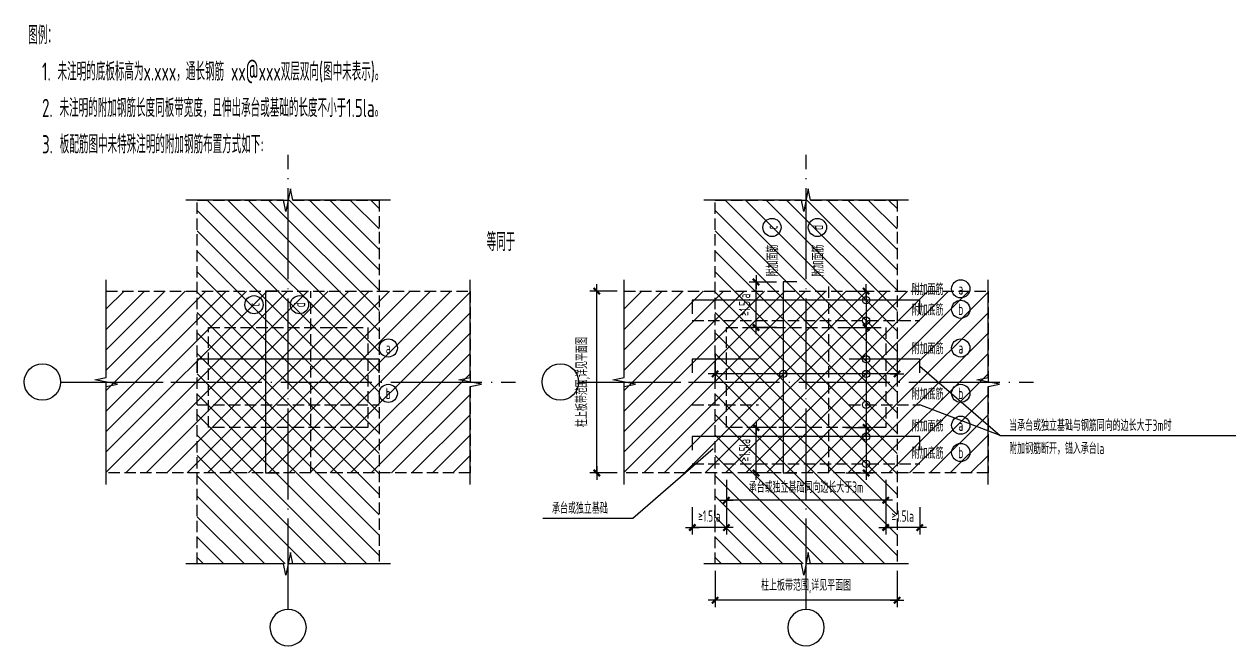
# Model space of a CAD drawing. Extents: x -469675 to 2400000, y -476501 to 2085364.
# Drawn here: x 214112 to 240739, y -245179 to -231509 of the extents above; entities that cross this region are included whole.
import ezdxf
from ezdxf.enums import TextEntityAlignment as Align

# ---------------------------------------------------------------- set-up
doc = ezdxf.new("R2010")
doc.units = 0
doc.header["$LTSCALE"] = 1000
doc.header["$MEASUREMENT"] = 0
doc.linetypes.add('DASH', pattern=[0.35, 0.25, -0.1])
doc.linetypes.add('DOTE', pattern=[2.42, 2, -0.2, 0.02, -0.2])
doc.layers.get('0').update_dxf_attribs({"linetype": 'CONTINUOUS', "lineweight": 20})
doc.layers.get('Defpoints').update_dxf_attribs({"linetype": 'CONTINUOUS'})
for name, color, linetype in [('C-AXIS_DIM', 3, 'CONTINUOUS'), ('C-AXIS_DOTE', 1, 'DOTE'), ('C-BASE', 7, 'CONTINUOUS'), ('C-DETAIL', 3, 'CONTINUOUS'), ('C-PLAN_TEXT', 3, 'CONTINUOUS'), ('C-SLAB_REIN', 40, 'CONTINUOUS'), ('C-SLAB_REIN_TEXT', 3, 'CONTINUOUS')]:
    doc.layers.add(name, color=color, linetype=linetype)
doc.styles.add('COMPLEX', font='complex.shx', dxfattribs={"bigfont": 'gbhzfs.shx'})
doc.styles.add('DIM_FONT', font='gbxwxt.shx', dxfattribs={"width": 0.7, "bigfont": 'gbhzfs.shx'})
doc.styles.add('GBSTYLE', font='gbxwxt.shx', dxfattribs={"width": 0.7, "bigfont": 'gbhzfs.shx'})
doc.dimstyles.new('XB DIMN100', dxfattribs={"dimtxt": 250, "dimasz": 1, "dimexe": 150, "dimexo": 150, "dimgap": 120, "dimtad": 1, "dimdec": 0, "dimzin": 0, "dimdsep": 46, "dimtxsty": 'DIM_FONT', "dimblk": '_dimx', "dimcen": 0.09, "dimclrd": 3, "dimclre": 3, "dimclrt": 7, "dimazin": 0, "dimtfac": 1, "dimtdec": 0, "dimtix": 1, "dimtmove": 2, "dimatfit": 3, "dimldrblk": '_dimx', "dimfxl": 0, "dimtolj": 1, "dimtzin": 0, "dimarcsym": 0})

# ---------------------------------------------------------------- blocks, each defined once
blk = doc.blocks.new('钢筋号')
at = {"layer": 'C-SLAB_REIN_TEXT', "ltscale": 0.25}
blk.add_circle((0, 0), 200, dxfattribs=at)
at = {"layer": 'C-SLAB_REIN_TEXT', "ltscale": 0.25, "style": 'GBSTYLE', "width": 0.7}
blk.add_attdef('钢筋号', text='', height=250, rotation=360, dxfattribs=at).set_placement((0, 0), align=Align.MIDDLE)
blk = doc.blocks.new('_dimx')
blk.add_line((-150, 0), (150, 0))
at = {"const_width": 50}
blk.add_lwpolyline([(-70, -70), (70, 70)], dxfattribs=at)
blk = doc.blocks.new('*D431')
at = {"layer": 'C-SLAB_REIN_TEXT', "color": 3, "lineweight": -2, "transparency": 16777216}
for p, q in [((232166, -237379), (232766, -237379)), ((232616, -237380), (232616, -238178)), ((232166, -238179), (232766, -238179))]:
    blk.add_line(p, q, dxfattribs=at)
at = {"layer": 'Defpoints', "color": 0, "transparency": 16777216}
for p in [(232016, -237379), (232016, -238179), (232616, -238179)]:
    blk.add_point(p, dxfattribs=at)
at = {"layer": 'C-SLAB_REIN_TEXT', "color": 3, "lineweight": -2, "transparency": 16777216}
for p, rotation in [((232616, -237379), 90), ((232616, -238179), 270)]:
    blk.add_blockref('_dimx', p, dxfattribs=dict(at, rotation=rotation))
at = {"layer": 'C-SLAB_REIN_TEXT', "color": 7, "transparency": 16777216, "insert": (232371, -237779), "char_height": 250, "attachment_point": 5, "rotation": 90, "style": 'DIM_FONT'}
blk.add_mtext('\\A1;  ', dxfattribs=at)
blk = doc.blocks.new('*D432')
at = {"layer": 'C-SLAB_REIN_TEXT', "color": 3, "lineweight": -2, "transparency": 16777216}
for p, q in [((232166, -238179), (232766, -238179)), ((232616, -238180), (232616, -240378)), ((232166, -240379), (232766, -240379))]:
    blk.add_line(p, q, dxfattribs=at)
at = {"layer": 'Defpoints', "color": 0, "transparency": 16777216}
for p in [(232016, -238179), (232016, -240379), (232616, -240379)]:
    blk.add_point(p, dxfattribs=at)
at = {"layer": 'C-SLAB_REIN_TEXT', "color": 3, "lineweight": -2, "transparency": 16777216}
for p, rotation in [((232616, -238179), 90), ((232616, -240379), 270)]:
    blk.add_blockref('_dimx', p, dxfattribs=dict(at, rotation=rotation))
at = {"layer": 'C-SLAB_REIN_TEXT', "color": 7, "transparency": 16777216, "insert": (232371, -239279), "char_height": 250, "attachment_point": 5, "rotation": 90, "style": 'DIM_FONT'}
blk.add_mtext('\\A1;  ', dxfattribs=at)
blk = doc.blocks.new('*D433')
at = {"layer": 'C-SLAB_REIN_TEXT', "color": 3, "lineweight": -2, "transparency": 16777216}
for p, q in [((232166, -240379), (232766, -240379)), ((232616, -240380), (232616, -241378)), ((232166, -241379), (232766, -241379))]:
    blk.add_line(p, q, dxfattribs=at)
at = {"layer": 'Defpoints', "color": 0, "transparency": 16777216}
for p in [(232016, -240379), (232016, -241379), (232616, -241379)]:
    blk.add_point(p, dxfattribs=at)
at = {"layer": 'C-SLAB_REIN_TEXT', "color": 3, "lineweight": -2, "transparency": 16777216}
for p, rotation in [((232616, -240379), 90), ((232616, -241379), 270)]:
    blk.add_blockref('_dimx', p, dxfattribs=dict(at, rotation=rotation))
at = {"layer": 'C-SLAB_REIN_TEXT', "color": 7, "transparency": 16777216, "insert": (232371, -240879), "char_height": 250, "attachment_point": 5, "rotation": 90, "style": 'DIM_FONT'}
blk.add_mtext('\\A1;  ', dxfattribs=at)
blk = doc.blocks.new('*D434')
at = {"layer": 'C-SLAB_REIN_TEXT', "color": 3, "lineweight": -2, "transparency": 16777216}
for p, q in [((229545, -241529), (229545, -242129)), ((233045, -241529), (233045, -242129)), ((229544, -241979), (229543, -241979)), ((233045, -241979), (229545, -241979)), ((233046, -241979), (233047, -241979))]:
    blk.add_line(p, q, dxfattribs=at)
at = {"layer": 'Defpoints', "color": 0, "transparency": 16777216}
for p in [(229545, -241379), (233045, -241379), (229545, -241979)]:
    blk.add_point(p, dxfattribs=at)
at = {"layer": 'C-SLAB_REIN_TEXT', "color": 3, "lineweight": -2, "transparency": 16777216}
blk.add_blockref('_dimx', (229545, -241979), dxfattribs=at)
at = {"layer": 'C-SLAB_REIN_TEXT', "color": 3, "lineweight": -2, "transparency": 16777216, "rotation": 180}
blk.add_blockref('_dimx', (233045, -241979), dxfattribs=at)
at = {"layer": 'C-SLAB_REIN_TEXT', "color": 7, "transparency": 16777216, "insert": (231295, -241691), "char_height": 250, "attachment_point": 5, "style": 'DIM_FONT'}
blk.add_mtext('\\A1;承台或独立基础同向边长大于3m  ', dxfattribs=at)
blk = doc.blocks.new('*D435')
at = {"layer": 'C-SLAB_REIN_TEXT', "color": 3, "lineweight": -2, "transparency": 16777216}
for p, q in [((229295, -238751), (229295, -239351)), ((233295, -238751), (233295, -239351)), ((233294, -239201), (229296, -239201))]:
    blk.add_line(p, q, dxfattribs=at)
at = {"layer": 'Defpoints', "color": 0, "transparency": 16777216}
for p in [(229295, -238601), (233295, -238601), (229295, -239201)]:
    blk.add_point(p, dxfattribs=at)
at = {"layer": 'C-SLAB_REIN_TEXT', "color": 3, "lineweight": -2, "transparency": 16777216, "rotation": 180}
blk.add_blockref('_dimx', (229295, -239201), dxfattribs=at)
at = {"layer": 'C-SLAB_REIN_TEXT', "color": 3, "lineweight": -2, "transparency": 16777216}
blk.add_blockref('_dimx', (233295, -239201), dxfattribs=at)
at = {"layer": 'C-SLAB_REIN_TEXT', "color": 7, "transparency": 16777216, "insert": (231295, -238956), "char_height": 250, "attachment_point": 5, "style": 'DIM_FONT'}
blk.add_mtext('\\A1;  ', dxfattribs=at)
blk = doc.blocks.new('*D436')
at = {"layer": 'C-SLAB_REIN_TEXT', "color": 3, "lineweight": -2, "transparency": 16777216}
for p, q in [((229295, -243529), (229295, -244329)), ((233295, -243529), (233295, -244329)), ((233294, -244179), (229296, -244179))]:
    blk.add_line(p, q, dxfattribs=at)
at = {"layer": 'Defpoints', "color": 0, "transparency": 16777216}
for p in [(229295, -243379), (233295, -243379), (229295, -244179)]:
    blk.add_point(p, dxfattribs=at)
at = {"layer": 'C-SLAB_REIN_TEXT', "color": 3, "lineweight": -2, "transparency": 16777216, "rotation": 180}
blk.add_blockref('_dimx', (229295, -244179), dxfattribs=at)
at = {"layer": 'C-SLAB_REIN_TEXT', "color": 3, "lineweight": -2, "transparency": 16777216}
blk.add_blockref('_dimx', (233295, -244179), dxfattribs=at)
at = {"layer": 'C-SLAB_REIN_TEXT', "color": 7, "transparency": 16777216, "insert": (231295, -243874), "char_height": 250, "attachment_point": 5, "style": 'DIM_FONT'}
blk.add_mtext('\\A1;柱上板带范围,详见平面图  ', dxfattribs=at)
blk = doc.blocks.new('*D437')
at = {"layer": 'C-SLAB_REIN_TEXT', "color": 3, "lineweight": -2, "transparency": 16777216}
for p, q in [((227145, -237379), (226545, -237379)), ((226695, -241378), (226695, -237380)), ((227145, -241379), (226545, -241379))]:
    blk.add_line(p, q, dxfattribs=at)
at = {"layer": 'Defpoints', "color": 0, "transparency": 16777216}
for p in [(226695, -237379), (227295, -237379), (227295, -241379)]:
    blk.add_point(p, dxfattribs=at)
at = {"layer": 'C-SLAB_REIN_TEXT', "color": 3, "lineweight": -2, "transparency": 16777216}
for p, rotation in [((226695, -237379), 90), ((226695, -241379), 270)]:
    blk.add_blockref('_dimx', p, dxfattribs=dict(at, rotation=rotation))
at = {"layer": 'C-SLAB_REIN_TEXT', "color": 7, "transparency": 16777216, "insert": (226391, -239379), "char_height": 250, "attachment_point": 5, "rotation": 90, "style": 'DIM_FONT'}
blk.add_mtext('\\A1;柱上板带范围,详见平面图', dxfattribs=at)
blk = doc.blocks.new('*D438')
at = {"layer": 'C-SLAB_REIN_TEXT', "color": 3, "lineweight": -2, "transparency": 16777216}
for p, q in [((233045, -242129), (233045, -242729)), ((233795, -242129), (233795, -242729)), ((233044, -242579), (233043, -242579)), ((233795, -242579), (233045, -242579)), ((233796, -242579), (233797, -242579))]:
    blk.add_line(p, q, dxfattribs=at)
at = {"layer": 'Defpoints', "color": 0, "transparency": 16777216}
for p in [(233045, -241979), (233795, -241979), (233045, -242579)]:
    blk.add_point(p, dxfattribs=at)
at = {"layer": 'C-SLAB_REIN_TEXT', "color": 3, "lineweight": -2, "transparency": 16777216}
blk.add_blockref('_dimx', (233045, -242579), dxfattribs=at)
at = {"layer": 'C-SLAB_REIN_TEXT', "color": 3, "lineweight": -2, "transparency": 16777216, "rotation": 180}
blk.add_blockref('_dimx', (233795, -242579), dxfattribs=at)
at = {"layer": 'C-SLAB_REIN_TEXT', "color": 7, "transparency": 16777216, "insert": (233420, -242327), "char_height": 250, "attachment_point": 5, "style": 'DIM_FONT'}
blk.add_mtext('\\A1;≥1.5la  ', dxfattribs=at)
blk = doc.blocks.new('*D439')
at = {"layer": 'C-SLAB_REIN_TEXT', "color": 3, "lineweight": -2, "transparency": 16777216}
for p, q in [((230645, -237179), (230045, -237179)), ((230195, -237178), (230195, -237177)), ((230195, -238179), (230195, -237179)), ((230645, -238179), (230045, -238179)), ((230195, -238180), (230195, -238181))]:
    blk.add_line(p, q, dxfattribs=at)
at = {"layer": 'Defpoints', "color": 0, "transparency": 16777216}
for p in [(230195, -237179), (230795, -237179), (230795, -238179)]:
    blk.add_point(p, dxfattribs=at)
at = {"layer": 'C-SLAB_REIN_TEXT', "color": 3, "lineweight": -2, "transparency": 16777216}
for p, rotation in [((230195, -237179), 270), ((230195, -238179), 90)]:
    blk.add_blockref('_dimx', p, dxfattribs=dict(at, rotation=rotation))
at = {"layer": 'C-SLAB_REIN_TEXT', "color": 7, "transparency": 16777216, "insert": (229943, -237679), "char_height": 250, "attachment_point": 5, "rotation": 90, "style": 'DIM_FONT'}
blk.add_mtext('\\A1;≥1.5la  ', dxfattribs=at)
blk = doc.blocks.new('*D440')
at = {"layer": 'C-SLAB_REIN_TEXT', "color": 3, "lineweight": -2, "transparency": 16777216}
for p, q in [((228795, -242129), (228795, -242729)), ((229545, -242129), (229545, -242729)), ((228794, -242579), (228793, -242579)), ((229545, -242579), (228795, -242579)), ((229546, -242579), (229547, -242579))]:
    blk.add_line(p, q, dxfattribs=at)
at = {"layer": 'Defpoints', "color": 0, "transparency": 16777216}
for p in [(228795, -241979), (229545, -241979), (228795, -242579)]:
    blk.add_point(p, dxfattribs=at)
at = {"layer": 'C-SLAB_REIN_TEXT', "color": 3, "lineweight": -2, "transparency": 16777216}
blk.add_blockref('_dimx', (228795, -242579), dxfattribs=at)
at = {"layer": 'C-SLAB_REIN_TEXT', "color": 3, "lineweight": -2, "transparency": 16777216, "rotation": 180}
blk.add_blockref('_dimx', (229545, -242579), dxfattribs=at)
at = {"layer": 'C-SLAB_REIN_TEXT', "color": 7, "transparency": 16777216, "insert": (229170, -242327), "char_height": 250, "attachment_point": 5, "style": 'DIM_FONT'}
blk.add_mtext('\\A1;≥1.5la  ', dxfattribs=at)
blk = doc.blocks.new('*D441')
at = {"layer": 'C-SLAB_REIN_TEXT', "color": 3, "lineweight": -2, "transparency": 16777216}
for p, q in [((230645, -240379), (230045, -240379)), ((230195, -240378), (230195, -240377)), ((230195, -241379), (230195, -240379)), ((230645, -241379), (230045, -241379)), ((230195, -241380), (230195, -241381))]:
    blk.add_line(p, q, dxfattribs=at)
at = {"layer": 'Defpoints', "color": 0, "transparency": 16777216}
for p in [(230195, -240379), (230795, -240379), (230795, -241379)]:
    blk.add_point(p, dxfattribs=at)
at = {"layer": 'C-SLAB_REIN_TEXT', "color": 3, "lineweight": -2, "transparency": 16777216}
for p, rotation in [((230195, -240379), 270), ((230195, -241379), 90)]:
    blk.add_blockref('_dimx', p, dxfattribs=dict(at, rotation=rotation))
at = {"layer": 'C-SLAB_REIN_TEXT', "color": 7, "transparency": 16777216, "insert": (229943, -240879), "char_height": 250, "attachment_point": 5, "rotation": 90, "style": 'DIM_FONT'}
blk.add_mtext('\\A1;≥1.5la  ', dxfattribs=at)
blk = doc.blocks.new('轴号')
at = {"layer": 'C-AXIS_DIM', "extrusion": (0, 0, -1)}
blk.add_ellipse((0, 0), major_axis=(-1, 400), ratio=1, start_param=1.574827287593684, end_param=7.858012594773271, dxfattribs=at)
at = {"layer": 'C-AXIS_DIM', "style": 'COMPLEX', "width": 1.166667}
blk.add_attdef('A', text='', height=400, dxfattribs=at).set_placement((-200, -200), (200, -200), align=Align.FIT)

msp = doc.modelspace()

# ---------------------------------------------------------------- hatches: boundary and pattern name
at = {"layer": 'C-SLAB_REIN_TEXT', "linetype": 'Continuous'}
h = msp.add_hatch(dxfattribs=at)
h.set_pattern_fill('ANSI31', color=8, scale=200, angle=90, style=0)
h.set_pattern_definition([(135, (0.002, -4671), (-224.5064, -224.5064), [])])
h.paths.add_polyline_path([(217912.9469, -235378.5346), (221912.9469, -235378.5346), (221912.9469, -243378.5346), (217912.9469, -243378.5346)])
h = msp.add_hatch(dxfattribs=at)
h.set_pattern_fill('ANSI31', color=8, scale=200, angle=90, style=0)
h.set_pattern_definition([(135, (11382.06, -4671), (-224.5064, -224.5064), [])])
h.paths.add_polyline_path([(229295.0039, -235378.5346), (233295.0039, -235378.5346), (233295.0039, -243378.5346), (229295.0039, -243378.5346)])
h = msp.add_hatch(dxfattribs=at)
h.set_pattern_fill('ANSI31', color=8, scale=200, style=0)
h.set_pattern_definition([(45, (0.002, -4671), (-224.5064, 224.5064), [])])
h.paths.add_polyline_path([(215912.9469, -237378.5346), (223912.9469, -237378.5346), (223912.9469, -241378.5346), (215912.9469, -241378.5346)])
h = msp.add_hatch(dxfattribs=at)
h.set_pattern_fill('ANSI31', color=8, scale=200, style=0)
h.set_pattern_definition([(45, (11382.06, -4671), (-224.5064, 224.5064), [])])
h.paths.add_polyline_path([(227295.0039, -237378.5346), (235295.0039, -237378.5346), (235295.0039, -241378.5346), (227295.0039, -241378.5346)])

# ---------------------------------------------------------------- linework, layer by layer
at = {"layer": 'C-AXIS_DOTE'}
for p, q in [((219912.9469, -244378.5346), (219912.9469, -234378.5346)), ((231295.0039, -244378.5346), (231295.0039, -234378.5346)), ((214912.9469, -239378.5346), (224912.9469, -239378.5346)), ((226295.0039, -239378.5346), (236295.0039, -239378.5346))]:
    msp.add_line(p, q, dxfattribs=at)
at = {"layer": 'C-BASE', "linetype": 'DASH'}
for points in [[(218162.9469, -238178.5346), (221662.9469, -238178.5346), (221662.9469, -240378.5346), (218162.9469, -240378.5346)], [(229545.0039, -238178.5346), (233045.0039, -238178.5346), (233045.0039, -240378.5346), (229545.0039, -240378.5346)]]:
    msp.add_lwpolyline(points, close=True, dxfattribs=at)
at = {"layer": 'C-DETAIL', "color": 1}
for points in [[(222162.9469, -235378.5346), (220012.9469, -235378.5346), (219962.9469, -235128.5346), (219862.9469, -235628.5346), (219812.9469, -235378.5346), (217662.9469, -235378.5346)], [(233545.0039, -235378.5346), (231395.0039, -235378.5346), (231345.0039, -235128.5346), (231245.0039, -235628.5346), (231195.0039, -235378.5346), (229045.0039, -235378.5346)], [(215912.9469, -241628.5346), (215912.9469, -239478.5346), (216162.9469, -239428.5346), (215662.9469, -239328.5346), (215912.9469, -239278.5346), (215912.9469, -237128.5346)], [(223912.9469, -241628.5346), (223912.9469, -239478.5346), (224162.9469, -239428.5346), (223662.9469, -239328.5346), (223912.9469, -239278.5346), (223912.9469, -237128.5346)], [(227295.0039, -241628.5346), (227295.0039, -239478.5346), (227545.0039, -239428.5346), (227045.0039, -239328.5346), (227295.0039, -239278.5346), (227295.0039, -237128.5346)], [(235295.0039, -241628.5346), (235295.0039, -239478.5346), (235545.0039, -239428.5346), (235045.0039, -239328.5346), (235295.0039, -239278.5346), (235295.0039, -237128.5346)], [(222162.9469, -243378.5346), (220012.9469, -243378.5346), (219962.9469, -243128.5346), (219862.9469, -243628.5346), (219812.9469, -243378.5346), (217662.9469, -243378.5346)], [(233545.0039, -243378.5346), (231395.0039, -243378.5346), (231345.0039, -243128.5346), (231245.0039, -243628.5346), (231195.0039, -243378.5346), (229045.0039, -243378.5346)]]:
    msp.add_lwpolyline(points, dxfattribs=at)
at = {"layer": 'C-PLAN_TEXT'}
for p, q in [((214912.9469, -239378.5346), (217162.9469, -239378.5346)), ((226295.0039, -239378.5346), (228545.0039, -239378.5346)), ((219912.9469, -244378.5346), (219912.9469, -242528.5346)), ((231295.0039, -244378.5346), (231295.0039, -242528.5346))]:
    msp.add_line(p, q, dxfattribs=at)
at = {"layer": 'C-SLAB_REIN', "flags": 128}
for points in [[(231095.0039, -237178.5346), (230795.0039, -237178.5346), (230795.0039, -241378.5346), (231095.0039, -241378.5346)], [(219712.9469, -237378.5346), (219412.9469, -237378.5346), (219412.9469, -241378.5346), (219712.9469, -241378.5346)], [(233795.0039, -237878.5346), (233795.0039, -237578.5346), (228795.0039, -237578.5346), (228795.0039, -237878.5346)], [(221912.9469, -239178.5346), (221912.9469, -238878.5346), (217912.9469, -238878.5346), (217912.9469, -239178.5346)], [(230245.0039, -238878.5346), (228795.0039, -238878.5346), (228795.0039, -239178.5346)], [(233795.0039, -239178.5346), (233795.0039, -238878.5346), (232245.0039, -238878.5346)], [(233795.0039, -240878.5346), (233795.0039, -240578.5346), (228795.0039, -240578.5346), (228795.0039, -240878.5346)]]:
    msp.add_lwpolyline(points, dxfattribs=at)
at = {"layer": 'C-SLAB_REIN', "linetype": 'DASH', "flags": 128}
for points in [[(231795.0039, -241378.5346), (231795.0039, -237178.5346)], [(220412.9469, -241378.5346), (220412.9469, -237378.5346)], [(228795.0039, -238028.5346), (233795.0039, -238028.5346)], [(217912.9469, -239878.5346), (221912.9469, -239878.5346)], [(228795.0039, -239878.5346), (230247.9676, -239878.5346)], [(232245.0039, -239878.5346), (233795.0039, -239878.5346)], [(228795.0039, -241178.5346), (233795.0039, -241178.5346)]]:
    msp.add_lwpolyline(points, dxfattribs=at)
at = {"layer": 'C-SLAB_REIN_TEXT'}
msp.add_line((235559.3658, -240554.9385), (233795.0039, -239878.5346), dxfattribs=at)
at = {"layer": 'C-SLAB_REIN_TEXT', "color": 8, "linetype": 'DASH'}
for points in [[(217912.9469, -235378.5346), (221912.9469, -235378.5346), (221912.9469, -243378.5346), (217912.9469, -243378.5346)], [(229295.0039, -235378.5346), (233295.0039, -235378.5346), (233295.0039, -243378.5346), (229295.0039, -243378.5346)], [(215912.9469, -237378.5346), (223912.9469, -237378.5346), (223912.9469, -241378.5346), (215912.9469, -241378.5346)], [(227295.0039, -237378.5346), (235295.0039, -237378.5346), (235295.0039, -241378.5346), (227295.0039, -241378.5346)]]:
    msp.add_lwpolyline(points, close=True, dxfattribs=at)
at = {"layer": 'C-SLAB_REIN_TEXT', "flags": 128}
for points in [[(233795.0039, -239028.5346), (235559.3658, -240554.9385), (240738.996, -240554.9385)], [(229255.245, -240850.2706), (227490.8831, -242376.6745), (225512.5714, -242376.6745)]]:
    msp.add_lwpolyline(points, dxfattribs=at)
at = {"layer": 'C-SLAB_REIN_TEXT'}
for centre in [(232615.8364, -237578.5346), (232615.8364, -238028.5346), (232615.8364, -238878.5346), (230795.0039, -239200.6515), (232615.8364, -239200.6515), (232615.8364, -239878.5346), (232615.8364, -240578.5346), (232615.8364, -241178.5346)]:
    msp.add_circle(centre, 80, dxfattribs=at)

# ---------------------------------------------------------------- block references
at = {"layer": 'C-PLAN_TEXT', "xscale": -1}
for p in [(214512.9469, -239378.5346), (225895.0039, -239378.5346)]:
    msp.add_blockref('轴号', p, dxfattribs=at)
at = {"layer": 'C-PLAN_TEXT'}
for p in [(219912.9469, -244778.5346), (231295.0039, -244778.5346)]:
    msp.add_blockref('轴号', p, dxfattribs=at)
at = {"layer": 'C-SLAB_REIN_TEXT', "rotation": 90}
for p, values in [((230545.0039, -235978.5346), {'钢筋号': 'c'}), ((231545.0039, -235978.5346), {'钢筋号': 'd'}), ((219162.9469, -237678.5346), {'钢筋号': 'c'}), ((220162.9469, -237678.5346), {'钢筋号': 'd'})]:
    msp.add_blockref('钢筋号', p, dxfattribs=at).add_auto_attribs(values)
at = {"layer": 'C-SLAB_REIN_TEXT'}
for p, values in [((234695.0039, -237328.5346), {'钢筋号': 'a'}), ((234695.0039, -237778.5346), {'钢筋号': 'b'}), ((222112.9469, -238628.5346), {'钢筋号': 'a'}), ((234695.0039, -238628.5346), {'钢筋号': 'a'}), ((222112.9469, -239628.5346), {'钢筋号': 'b'}), ((234695.0039, -239628.5346), {'钢筋号': 'b'}), ((234695.0039, -240328.5346), {'钢筋号': 'a'}), ((234695.0039, -240928.5346), {'钢筋号': 'b'})]:
    msp.add_blockref('钢筋号', p, dxfattribs=at).add_auto_attribs(values)

# ---------------------------------------------------------------- texts
at = {"layer": 'C-PLAN_TEXT', "style": 'GBSTYLE', "width": 0.7}
for s, p in [('图例：', (214200.1354, -231950.3773)), ('  1. 未注明的底板标高为x.xxx，通长钢筋%%160xx@xxx双层双向(图中未表示)。', (214200.002, -232750.3773)), ('  2. 未注明的附加钢筋长度同板带宽度，且伸出承台或基础的长度不小于1.5la。 ', (214199.8687, -233550.3772)), ('  3. 板配筋图中未特殊注明的附加钢筋布置方式如下: ', (214199.7354, -234350.3772))]:
    msp.add_text(s, height=400, dxfattribs=at).set_placement(p)
msp.add_text('等同于', height=400, dxfattribs=at).set_placement((224590.991, -236275.9222), align=Align.MIDDLE)
at = {"layer": 'C-SLAB_REIN_TEXT', "style": 'GBSTYLE', "width": 0.7}
for p in [(230545.0039, -236707.8767), (231545.0039, -236707.8767)]:
    msp.add_text('附加面筋', height=250, rotation=90, dxfattribs=at).set_placement(p, align=Align.MIDDLE)
for s, p in [('附加面筋', (233965.6618, -237328.5346)), ('附加底筋', (233965.6618, -237778.5346)), ('附加面筋', (233965.6618, -238628.5346)), ('附加底筋', (233965.6618, -239628.5346)), ('附加面筋', (233965.6618, -240328.5346)), ('附加底筋', (233965.6618, -240928.5346))]:
    msp.add_text(s, height=250, dxfattribs=at).set_placement(p, align=Align.MIDDLE)
for s, p in [('当承台或独立基础与钢筋同向的边长大于3m时', (235759.3658, -240454.9385)), ('附加钢筋断开，锚入承台la', (235759.3658, -240962.8332)), ('承台或独立基础', (225712.5714, -242276.6745))]:
    msp.add_text(s, height=250, dxfattribs=at).set_placement(p)

# ---------------------------------------------------------------- dimensions: what is measured, and where the dimension line sits
at = {"layer": 'C-SLAB_REIN_TEXT'}
for base, p1, p2, angle, text, picture, middle in [((226695.0039, -237378.5346), (227295.0039, -241378.5346), (227295.0039, -237378.5346), 270, '柱上板带范围,详见平面图', '*D437', (226390.6681, -239378.5346)), ((230195.0039, -237178.5346), (230795.0039, -238178.5346), (230795.0039, -237178.5346), 270, '≥1.5la  ', '*D439', (229943.425, -237678.5346)), ((232615.8364, -238178.5346), (232015.8364, -237378.5346), (232015.8364, -238178.5346), 90, '  ', '*D431', (232370.8364, -237778.5346)), ((232615.8364, -240378.5346), (232015.8364, -238178.5346), (232015.8364, -240378.5346), 90, '  ', '*D432', (232370.8364, -239278.5346)), ((230195.0039, -240378.5346), (230795.0039, -241378.5346), (230795.0039, -240378.5346), 270, '≥1.5la  ', '*D441', (229943.425, -240878.5346)), ((232615.8364, -241378.5346), (232015.8364, -240378.5346), (232015.8364, -241378.5346), 90, '  ', '*D433', (232370.8364, -240878.5346))]:
    dim = msp.add_linear_dim(base=base, p1=p1, p2=p2, angle=angle, text=text, dimstyle='XB DIMN100', dxfattribs=at)
    dim.commit()
    dim.dimension.update_dxf_attribs({"geometry": picture, "text_midpoint": middle})
for base, p1, p2, text, picture, middle in [((229295.0039, -239200.6515), (233295.0039, -238600.6515), (229295.0039, -238600.6515), '  ', '*D435', (231295.0039, -238955.6515)), ((229545.0039, -241978.5346), (233045.0039, -241378.5346), (229545.0039, -241378.5346), '承台或独立基础同向边长大于3m  ', '*D434', (231295.0039, -241691.4293)), ((228795.0039, -242578.5346), (229545.0039, -241978.5346), (228795.0039, -241978.5346), '≥1.5la  ', '*D440', (229170.0039, -242326.9556)), ((233045.0039, -242578.5346), (233795.0039, -241978.5346), (233045.0039, -241978.5346), '≥1.5la  ', '*D438', (233420.0039, -242326.9556)), ((229295.0039, -244178.5346), (233295.0039, -243378.5346), (229295.0039, -243378.5346), '柱上板带范围,详见平面图  ', '*D436', (231295.0039, -243874.1987))]:
    dim = msp.add_linear_dim(base=base, p1=p1, p2=p2, text=text, dimstyle='XB DIMN100', dxfattribs=at)
    dim.commit()
    dim.dimension.update_dxf_attribs({"geometry": picture, "text_midpoint": middle})

doc.saveas('drawing.dxf')
